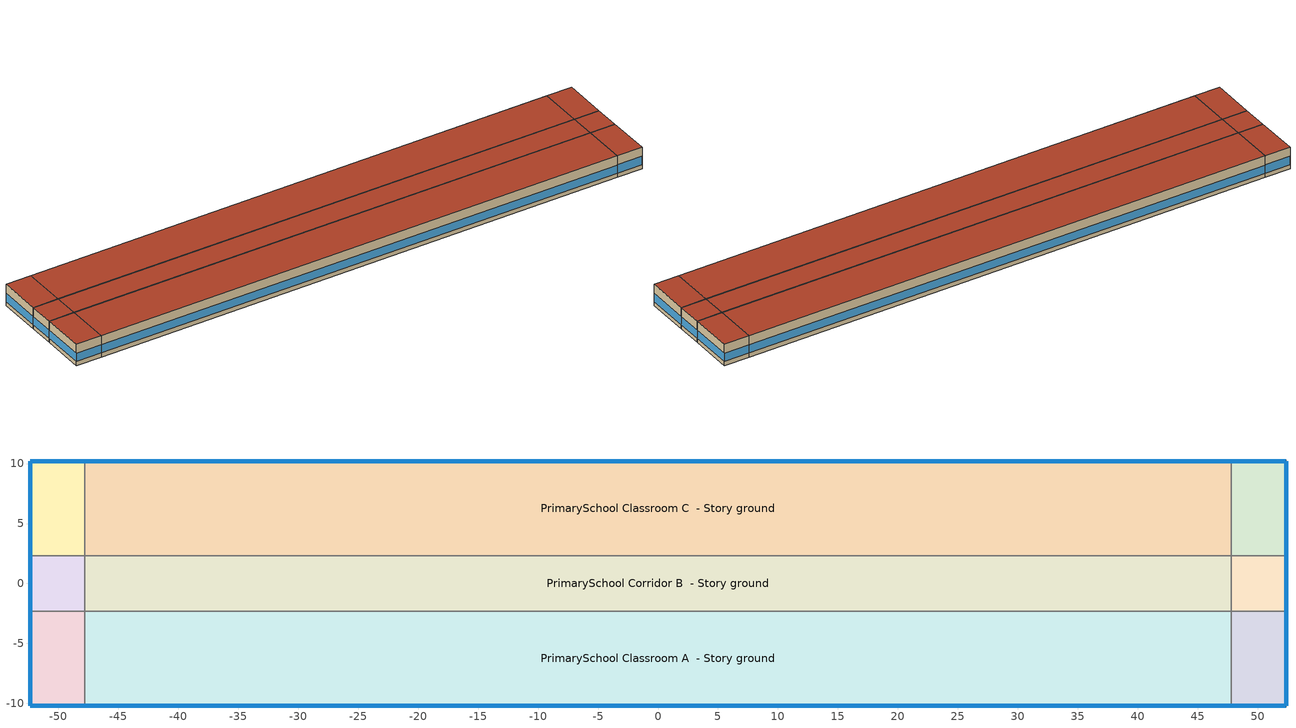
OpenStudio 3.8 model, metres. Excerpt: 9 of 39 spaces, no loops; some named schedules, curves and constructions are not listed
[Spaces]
PrimarySchool Classroom A end_a - Story ground
 floor ground (Foundation F 1.26W/m*K Perim 12.47m Area 36.13m2): -52.36,-10.2 -52.36,-2.3 -47.79,-2.3 -47.79,-10.2 z0
 wall outside: -52.36,-2.3 -52.36,-10.2 -47.79,-10.2 z0:3.96
 wall to PrimarySchool Corridor B end_a - Story ground: -47.79,-2.3 -52.36,-2.3 z0:3.96
 wall to PrimarySchool Classroom A  - Story ground: -47.79,-10.2 -47.79,-2.3 z0:3.96
 window (Window U-0.91 SHGC 0.53): -52.33,-10.2 -47.81,-10.2 / -52.36,-2.33 -52.36,-10.18 z0.76:2.28
 roof outside: -47.79,-10.2 -47.79,-2.3 -52.36,-2.3 -52.36,-10.2 z3.96
PrimarySchool Corridor B end_a - Story ground
 floor ground (Foundation F 1.26W/m*K Perim 4.6m Area 21.03m2): -52.36,-2.3 -52.36,2.3 -47.79,2.3 -47.79,-2.3 z0
 wall outside: -52.36,2.3 -52.36,-2.3 z0:3.96
 wall to PrimarySchool Classroom C end_a - Story ground: -47.79,2.3 -52.36,2.3 z0:3.96
 wall to PrimarySchool Corridor B  - Story ground: -47.79,-2.3 -47.79,2.3 z0:3.96
 window (Window U-0.91 SHGC 0.53): -52.36,2.27 -52.36,-2.27 z0.76:2.28
 roof outside: -47.79,-2.3 -47.79,2.3 -52.36,2.3 -52.36,-2.3 z3.96
PrimarySchool Classroom C end_a - Story ground
 floor ground (Foundation F 1.26W/m*K Perim 12.47m Area 36.13m2): -52.36,2.3 -52.36,10.2 -47.79,10.2 -47.79,2.3 z0
 wall outside: -47.79,10.2 -52.36,10.2 -52.36,2.3 z0:3.96
 wall to PrimarySchool Classroom C  - Story ground: -47.79,2.3 -47.79,10.2 z0:3.96
 window (Window U-0.91 SHGC 0.53): -52.36,10.18 -52.36,2.33 / -47.81,10.2 -52.33,10.2 z0.76:2.28
 roof outside: -47.79,2.3 -47.79,10.2 -52.36,10.2 -52.36,2.3 z3.96
PrimarySchool Classroom A  - Story ground
 floor ground (Foundation F 1.26W/m*K Perim 95.57m Area 755.25m2): -47.79,-10.2 -47.79,-2.3 47.79,-2.3 47.79,-10.2 z0
 wall outside: -47.79,-10.2 47.79,-10.2 z0:3.96
 wall to PrimarySchool Corridor B  - Story ground: 47.79,-2.3 -47.79,-2.3 z0:3.96
 wall to PrimarySchool Classroom A end_b - Story ground: 47.79,-10.2 47.79,-2.3 z0:3.96
 window (Window U-0.91 SHGC 0.53): -47.76,-10.2 47.76,-10.2 z0.76:2.27
 roof outside: 47.79,-10.2 47.79,-2.3 -47.79,-2.3 -47.79,-10.2 z3.96
PrimarySchool Corridor B  - Story ground
 floor ground (Foundation F 1.26W/m*K Perim 0.0m Area 439.69m2): -47.79,-2.3 -47.79,2.3 47.79,2.3 47.79,-2.3 z0
 wall to PrimarySchool Classroom C  - Story ground: 47.79,2.3 -47.79,2.3 z0:3.96
 wall to PrimarySchool Corridor B end_b - Story ground: 47.79,-2.3 47.79,2.3 z0:3.96
 roof outside: 47.79,-2.3 47.79,2.3 -47.79,2.3 -47.79,-2.3 z3.96
PrimarySchool Classroom C  - Story ground
 floor ground (Foundation F 1.26W/m*K Perim 95.57m Area 755.25m2): -47.79,2.3 -47.79,10.2 47.79,10.2 47.79,2.3 z0
 wall outside: 47.79,10.2 -47.79,10.2 z0:3.96
 wall to PrimarySchool Classroom C end_b - Story ground: 47.79,2.3 47.79,10.2 z0:3.96
 window (Window U-0.91 SHGC 0.53): 47.76,10.2 -47.76,10.2 z0.76:2.27
 roof outside: 47.79,2.3 47.79,10.2 -47.79,10.2 -47.79,2.3 z3.96
PrimarySchool Classroom A end_b - Story ground
 floor ground (Foundation F 1.26W/m*K Perim 12.47m Area 36.13m2): 47.79,-10.2 47.79,-2.3 52.36,-2.3 52.36,-10.2 z0
 wall outside: 47.79,-10.2 52.36,-10.2 52.36,-2.3 z0:3.96
 wall to PrimarySchool Corridor B end_b - Story ground: 52.36,-2.3 47.79,-2.3 z0:3.96
 window (Window U-0.91 SHGC 0.53): 47.81,-10.2 52.33,-10.2 / 52.36,-10.18 52.36,-2.33 z0.76:2.28
 roof outside: 52.36,-10.2 52.36,-2.3 47.79,-2.3 47.79,-10.2 z3.96
PrimarySchool Corridor B end_b - Story ground
 floor ground (Foundation F 1.26W/m*K Perim 4.6m Area 21.03m2): 47.79,-2.3 47.79,2.3 52.36,2.3 52.36,-2.3 z0
 wall outside: 52.36,-2.3 52.36,2.3 z0:3.96
 wall to PrimarySchool Classroom C end_b - Story ground: 52.36,2.3 47.79,2.3 z0:3.96
 window (Window U-0.91 SHGC 0.53): 52.36,-2.27 52.36,2.27 z0.76:2.28
 roof outside: 52.36,-2.3 52.36,2.3 47.79,2.3 47.79,-2.3 z3.96
PrimarySchool Classroom C end_b - Story ground
 floor ground (Foundation F 1.26W/m*K Perim 12.47m Area 36.13m2): 47.79,2.3 47.79,10.2 52.36,10.2 52.36,2.3 z0
 wall outside: 52.36,2.3 52.36,10.2 47.79,10.2 z0:3.96
 window (Window U-0.91 SHGC 0.53): 52.33,10.2 47.81,10.2 / 52.36,2.33 52.36,10.18 z0.76:2.28
 roof outside: 52.36,2.3 52.36,10.2 47.79,10.2 47.79,2.3 z3.96
[EnergyManagementSystem:ProgramCallingManager]
EvapCoolerAvailabilityProgramCallingManager: AfterPredictorAfterHVACManagers; Zone_PrimarySchool_Cafeteria_A____Story_ground_Evaporative_Cooler_Availability_Control; Zone_PrimarySchool_Cafeteria_B____Story_ground_Evaporative_Cooler_Availability_Control; Zone_PrimarySchool_Cafeteria_C____Story_ground_Evaporative_Cooler_Availability_Control; Zone_PrimarySchool_Classroom_A____Story_ground_Evaporative_Cooler_Availability_Control; Zone_PrimarySchool_Classroom_A____Story_ground_1_Evaporative_Cooler_Availability_Control; Zone_PrimarySchool_Classroom_A_end_a___Story_ground_Evaporative_Cooler_Availability_Control; Zone_PrimarySchool_Classroom_A_end_a___Story_ground_1_Evaporative_Cooler_Availability_Control; Zone_PrimarySchool_Classroom_A_end_b___Story_ground_Evaporative_Cooler_Availability_Control; Zone_PrimarySchool_Classroom_C____Story_ground_Evaporative_Cooler_Availability_Control; Zone_PrimarySchool_Classroom_C____Story_ground_1_Evaporative_Cooler_Availability_Control; Zone_PrimarySchool_Classroom_C_end_a___Story_ground_Evaporative_Cooler_Availability_Control; Zone_PrimarySchool_Classroom_C_end_a___Story_ground_1_Evaporative_Cooler_Availability_Control; Zone_PrimarySchool_Classroom_C_end_b___Story_ground_Evaporative_Cooler_Availability_Control; Zone_PrimarySchool_Corridor_B____Story_ground_Evaporative_Cooler_Availability_Control; Zone_PrimarySchool_Corridor_B____Story_ground_1_Evaporative_Cooler_Availability_Control; Zone_PrimarySchool_Corridor_B_end_a___Story_ground_Evaporative_Cooler_Availability_Control; Zone_PrimarySchool_Corridor_B_end_a___Story_ground_1_Evaporative_Cooler_Availability_Control; Zone_PrimarySchool_Corridor_B_end_b___Story_ground_Evaporative_Cooler_Availability_Control; Zone_PrimarySchool_Gym_A____Story_ground_Evaporative_Cooler_Availability_Control; Zone_PrimarySchool_Gym_B____Story_ground_Evaporative_Cooler_Availability_Control; Zone_PrimarySchool_Gym_C____Story_ground_Evaporative_Cooler_Availability_Control; Zone_PrimarySchool_Kitchen_A____Story_ground_Evaporative_Cooler_Availability_Control; Zone_PrimarySchool_Kitchen_B____Story_ground_Evaporative_Cooler_Availability_Control; Zone_PrimarySchool_Kitchen_C____Story_ground_Evaporative_Cooler_Availability_Control; Zone_PrimarySchool_Lobby_A____Story_ground_Evaporative_Cooler_Availability_Control; Zone_PrimarySchool_Lobby_B____Story_ground_Evaporative_Cooler_Availability_Control; Zone_PrimarySchool_Lobby_C____Story_ground_Evaporative_Cooler_Availability_Control; Zone_PrimarySchool_Mechanical_A____Story_ground_Evaporative_Cooler_Availability_Control; Zone_PrimarySchool_Mechanical_B____Story_ground_Evaporative_Cooler_Availability_Control; Zone_PrimarySchool_Mechanical_C____Story_ground_Evaporative_Cooler_Availability_Control; Zone_PrimarySchool_Office_A____Story_ground_Evaporative_Cooler_Availability_Control; Zone_PrimarySchool_Office_A_end_b___Story_ground_Evaporative_Cooler_Availability_Control; Zone_PrimarySchool_Office_B____Story_ground_Evaporative_Cooler_Availability_Control; Zone_PrimarySchool_Office_B_end_b___Story_ground_Evaporative_Cooler_Availability_Control; Zone_PrimarySchool_Office_C____Story_ground_Evaporative_Cooler_Availability_Control; Zone_PrimarySchool_Office_C_end_b___Story_ground_Evaporative_Cooler_Availability_Control; Zone_PrimarySchool_Restroom_A____Story_ground_Evaporative_Cooler_Availability_Control; Zone_PrimarySchool_Restroom_B____Story_ground_Evaporative_Cooler_Availability_Control; Zone_PrimarySchool_Restroom_C____Story_ground_Evaporative_Cooler_Availability_Control
DamperStuckOverrideCallMngr: AfterPredictorBeforeHVACManagers; DamperStuckOverride
DamperStuckOverrideCallMngr 1: AfterPredictorBeforeHVACManagers; DamperStuckOverride_1
DamperStuckOverrideCallMngr 2: AfterPredictorBeforeHVACManagers; DamperStuckOverride_2
DamperStuckOverrideCallMngr 3: AfterPredictorBeforeHVACManagers; DamperStuckOverride_3
DamperStuckOverrideCallMngr 4: AfterPredictorBeforeHVACManagers; DamperStuckOverride_4
[Refrigeration:System] Minimum Condensing Temperature {C}=21; Refrigeration System Working Fluid Type=R404a; Suction Temperature Control Type=ConstantSuctionTemperature
Name | Refrigeration Condenser
Medium Temperature | Refrigeration Condenser Air Cooled 1
Low Temperature | Refrigeration Condenser Air Cooled 2
[Refrigeration:Compressor] Rated Return Gas Temperature {C}=18.3; Rated Subcooling {deltaC}=0
Name | Refrigeration Compressor Power Curve | Refrigeration Compressor Capacity Curve
Refrigeration Compressor 1 | MT_compressor_power_smallandold | MT_compressor_capacity_smallandold
Refrigeration Compressor 2 | LT_compressor_power_smallandold | LT_compressor_capacity_smallandold
[Refrigeration:Condenser:AirCooled] Rated Subcooling Temperature Difference {deltaC}=0; Condenser Fan Speed Control Type=VariableSpeed; Rated Fan Power {W}=102.575; Minimum Fan Air Flow Ratio=0
Name | Rated Effective Total Heat Rejection Rate Curve
Refrigeration Condenser Air Cooled 1 | Condenser Heat Rejection Function of Temperature
Refrigeration Condenser Air Cooled 2 | Condenser Heat Rejection Function of Temperature 1
[AvailabilityManager:NightCycle] Applicability Schedule=FRAC_OA_MIN_ems_Zone_PrimarySchool_Classroom_C____Story_ground_Evaporative_Cooler_OA_Controller; Control Type=CycleOnAny; Thermostat Tolerance {deltaC}=1.9999; Cycling Run Time Control Type=Thermostat; Cycling Run Time {s}=3600
Availability Manager Night Cycle 1; Availability Manager Night Cycle 2; Availability Manager Night Cycle 3; Availability Manager Night Cycle 4; Availability Manager Night Cycle 5; Availability Manager Night Cycle 6; Availability Manager Night Cycle 7; Availability Manager Night Cycle 8; Availability Manager Night Cycle 9; Availability Manager Night Cycle 10; Availability Manager Night Cycle 11; Availability Manager Night Cycle 12; Availability Manager Night Cycle 13; Availability Manager Night Cycle 14; Availability Manager Night Cycle 15; Availability Manager Night Cycle 16; Availability Manager Night Cycle 17; Availability Manager Night Cycle 18; Availability Manager Night Cycle 19; Availability Manager Night Cycle 20; Availability Manager Night Cycle 21; Availability Manager Night Cycle 22; Availability Manager Night Cycle 23; Availability Manager Night Cycle 24; Availability Manager Night Cycle 25; Availability Manager Night Cycle 26; Availability Manager Night Cycle 27; Availability Manager Night Cycle 28; Availability Manager Night Cycle 29; Availability Manager Night Cycle 30; Availability Manager Night Cycle 31; Availability Manager Night Cycle 32; Availability Manager Night Cycle 33; Availability Manager Night Cycle 34; Availability Manager Night Cycle 35; Availability Manager Night Cycle 36; Availability Manager Night Cycle 37; Availability Manager Night Cycle 38; Availability Manager Night Cycle 39
[Schedule:Day]
Clothing Schedule Default Winter Clothes: 24, 0, 1
Clothing Schedule Summer Clothes: 24, 0, 0.5
Air Velocity Schedule Default: 24, 0, 0.2
Work Efficiency Schedule Default: 24, 0, 0
PrimarySchool Cafeteria Occ Default; PrimarySchool Cafeteria Occ Wkdy Day 1: No, 6, 45, 0, 7, 0, 0.01875, 7, 15, 0.0375, 7, 30, 0.05625, 7, 45, 0.075, 8, 0, 0.09375, 8, 15, 0.1125, 8, 30, 0.13125, 8, 45, 0.15, 9, 0, 0.1375, 9, 15, 0.125, 9, 30, 0.1125, 9, 45, 0.1, 10, 0, 0.0875, 10, 15, 0.075, 10, 30, 0.0625, 10, 45, 0.05, 11, 0, 0.1625, 11, 15, 0.275, 11, 30, 0.3875, 11, 45, 0.5, 12, 0, 0.6125, 12, 15, 0.725, 12, 30, 0.8375, 12, 45, 0.95, 13, 0, 0.85, 13, 15, 0.75, 13, 30, 0.65, 13, 45, 0.55, 14, 0, 0.45, 14, 15, 0.35, 14, 30, 0.25, 14, 45, 0.15, 15, 0, 0.13125, 15, 15, 0.1125, 15, 30, 0.09375, 15, 45, 0.075, 16, 0, 0.05625, 16, 15, 0.0375, 16, 30, 0.01875, 16, 45, 0, 24, 0, 0
PrimarySchool Cafeteria Occ Summer Design Day: No, 7, 0, 0, 9, 0, 0.15, 11, 0, 0.05, 13, 0, 0.95, 15, 0, 0.15, 24, 0, 0
PrimarySchool Cafeteria Occ Wkdy Day: No, 9, 45, 0, 13, 15, 0.25, 24, 0, 0
PrimarySchool Cafeteria Occ Winter Design Day; Education_School BLDG_EQUIP_EndUseData Winter Design Day; PrimarySchool Gym Occ Winter Design Day; Education_School BLDG_LIGHT_EndUseData Winter Design Day 1; Education_School BLDG_EQUIP_EndUseData Winter Design Day 1: No, 24, 0, 0
Education_School BLDG_LIGHT_EndUseData Sat Day; Education_School BLDG_LIGHT_EndUseData Sat Day 2: No, 0, 15, 0.284535, 0, 30, 0.283933, 0, 45, 0.283331, 1, 0, 0.28273, 1, 15, 0.282743, 1, 30, 0.282756, 1, 45, 0.28277, 2, 0, 0.282783, 2, 15, 0.282823, 2, 30, 0.282862, 2, 45, 0.282902, 3, 0, 0.282942, 3, 15, 0.282908, 3, 30, 0.282875, 3, 45, 0.282842, 4, 0, 0.282808, 4, 15, 0.28279, 4, 30, 0.282773, 4, 45, 0.282755, 5, 0, 0.282737, 5, 15, 0.28242, 5, 30, 0.282102, 5, 45, 0.281785, 6, 0, 0.281468, 6, 15, 0.281412, 6, 30, 0.281357, 6, 45, 0.281302, 7, 0, 0.281247, 7, 15, 0.281273, 7, 30, 0.281299, 7, 45, 0.281325, 8, 0, 0.281351, 8, 15, 0.281302, 8, 30, 0.281253, 8, 45, 0.281203, 9, 0, 0.281154, 9, 15, 0.281224, 9, 30, 0.281294, 9, 45, 0.281364, 10, 0, 0.281434, 10, 15, 0.282994, 10, 30, 0.283, 10, 45, 0.283007, 11, 0, 0.283013, 11, 15, 0.28302, 11, 30, 0.283026, 11, 45, 0.283033, 12, 0, 0.283039, 12, 15, 0.283045, 12, 30, 0.283052, 12, 45, 0.283058, 13, 0, 0.283065, 13, 15, 0.283071, 13, 30, 0.283078, 13, 45, 0.283084, 14, 0, 0.283091, 14, 15, 0.283097, 14, 30, 0.283103, 14, 45, 0.28311, 15, 0, 0.283116, 15, 15, 0.283123, 15, 30, 0.283129, 15, 45, 0.283136, 16, 0, 0.283142, 16, 15, 0.28417, 16, 30, 0.285198, 16, 45, 0.286226, 17, 0, 0.287253, 17, 15, 0.289428, 17, 30, 0.291602, 17, 45, 0.293777, 18, 0, 0.295951, 18, 15, 0.295783, 18, 30, 0.295615, 18, 45, 0.295446, 19, 0, 0.295278, 19, 15, 0.294504, 19, 30, 0.29373, 19, 45, 0.292957, 20, 0, 0.292183, 20, 15, 0.291819, 20, 30, 0.291455, 20, 45, 0.291091, 21, 0, 0.290727, 21, 15, 0.290008, 21, 30, 0.289289, 21, 45, 0.28857, 22, 0, 0.28785, 22, 15, 0.287487, 22, 30, 0.287124, 22, 45, 0.286761, 23, 0, 0.286398, 23, 15, 0.286083, 23, 30, 0.285767, 23, 45, 0.285452, 24, 0, 0.285136
Education_School BLDG_LIGHT_EndUseData Sat Day 1: No, 0, 15, 0.238809, 0, 30, 0.238185, 0, 45, 0.237561, 1, 0, 0.236937, 1, 15, 0.237487, 1, 30, 0.238037, 1, 45, 0.238587, 2, 0, 0.239137, 2, 15, 0.239504, 2, 30, 0.239871, 2, 45, 0.240239, 3, 0, 0.240606, 3, 15, 0.240282, 3, 30, 0.239957, 3, 45, 0.239632, 4, 0, 0.239308, 4, 15, 0.238947, 4, 30, 0.238586, 4, 45, 0.238225, 5, 0, 0.237864, 5, 15, 0.236906, 5, 30, 0.235947, 5, 45, 0.234988, 6, 0, 0.23403, 6, 15, 0.23367, 6, 30, 0.233309, 6, 45, 0.232949, 7, 0, 0.232589, 7, 15, 0.232395, 7, 30, 0.232202, 7, 45, 0.232008, 8, 0, 0.231815, 8, 15, 0.231821, 8, 30, 0.231827, 8, 45, 0.231833, 9, 0, 0.231839, 9, 15, 0.23184, 9, 30, 0.23184, 9, 45, 0.231841, 10, 0, 0.231841, 10, 15, 0.23464, 10, 30, 0.234633, 10, 45, 0.234626, 11, 0, 0.234619, 11, 15, 0.234611, 11, 30, 0.234604, 11, 45, 0.234597, 12, 0, 0.23459, 12, 15, 0.234583, 12, 30, 0.234576, 12, 45, 0.234568, 13, 0, 0.234561, 13, 15, 0.234554, 13, 30, 0.234547, 13, 45, 0.23454, 14, 0, 0.234532, 14, 15, 0.234525, 14, 30, 0.234518, 14, 45, 0.234511, 15, 0, 0.234504, 15, 15, 0.234496, 15, 30, 0.234489, 15, 45, 0.234482, 16, 0, 0.234475, 16, 15, 0.235475, 16, 30, 0.236476, 16, 45, 0.237477, 17, 0, 0.238478, 17, 15, 0.239412, 17, 30, 0.240346, 17, 45, 0.24128, 18, 0, 0.242214, 18, 15, 0.242648, 18, 30, 0.243082, 18, 45, 0.243516, 19, 0, 0.24395, 19, 15, 0.243967, 19, 30, 0.243983, 19, 45, 0.243999, 20, 0, 0.244015, 20, 15, 0.243411, 20, 30, 0.242806, 20, 45, 0.242202, 21, 0, 0.241597, 21, 15, 0.241659, 21, 30, 0.24172, 21, 45, 0.241782, 22, 0, 0.241844, 22, 15, 0.242085, 22, 30, 0.242327, 22, 45, 0.242568, 23, 0, 0.24281, 23, 15, 0.241965, 23, 30, 0.241121, 23, 45, 0.240277, 24, 0, 0.239432
Education_School BLDG_LIGHT_EndUseData Sun Day; Education_School BLDG_LIGHT_EndUseData Sun Day 2: No, 0, 15, 0.158593, 0, 30, 0.158711, 0, 45, 0.15883, 1, 0, 0.158948, 1, 15, 0.159368, 1, 30, 0.159788, 1, 45, 0.160208, 2, 0, 0.160628, 2, 15, 0.161124, 2, 30, 0.161619, 2, 45, 0.162114, 3, 0, 0.162609, 3, 15, 0.161951, 3, 30, 0.161294, 3, 45, 0.160636, 4, 0, 0.159979, 4, 15, 0.159595, 4, 30, 0.159211, 4, 45, 0.158828, 5, 0, 0.158444, 5, 15, 0.15756, 5, 30, 0.156677, 5, 45, 0.155793, 6, 0, 0.154909, 6, 15, 0.154809, 6, 30, 0.154708, 6, 45, 0.154608, 7, 0, 0.154508, 7, 15, 0.154704, 7, 30, 0.154901, 7, 45, 0.155098, 8, 0, 0.155294, 8, 15, 0.15509, 8, 30, 0.154886, 8, 45, 0.154682, 9, 0, 0.154479, 9, 15, 0.154485, 9, 30, 0.154491, 9, 45, 0.154498, 10, 0, 0.154504, 10, 15, 0.157033, 10, 30, 0.157023, 10, 45, 0.157013, 11, 0, 0.157003, 11, 15, 0.156992, 11, 30, 0.156982, 11, 45, 0.156972, 12, 0, 0.156962, 12, 15, 0.156951, 12, 30, 0.156941, 12, 45, 0.156931, 13, 0, 0.156921, 13, 15, 0.15691, 13, 30, 0.1569, 13, 45, 0.15689, 14, 0, 0.15688, 14, 15, 0.156869, 14, 30, 0.156859, 14, 45, 0.156849, 15, 0, 0.156839, 15, 15, 0.156828, 15, 30, 0.156818, 15, 45, 0.156808, 16, 0, 0.156798, 16, 15, 0.156787, 16, 30, 0.156776, 16, 45, 0.156765, 17, 0, 0.156754, 17, 15, 0.157069, 17, 30, 0.157383, 17, 45, 0.157697, 18, 0, 0.158012, 18, 15, 0.158108, 18, 30, 0.158205, 18, 45, 0.158301, 19, 0, 0.158398, 19, 15, 0.158393, 19, 30, 0.158389, 19, 45, 0.158385, 20, 0, 0.15838, 20, 15, 0.158322, 20, 30, 0.158264, 20, 45, 0.158205, 21, 0, 0.158147, 21, 15, 0.157918, 21, 30, 0.157688, 21, 45, 0.157459, 22, 0, 0.15723, 22, 15, 0.157404, 22, 30, 0.157578, 22, 45, 0.157753, 23, 0, 0.157927, 23, 15, 0.158064, 23, 30, 0.158201, 23, 45, 0.158338, 24, 0, 0.158475
Education_School BLDG_LIGHT_EndUseData Sun Day 1: No, 0, 15, 0.20916, 0, 30, 0.209553, 0, 45, 0.209947, 1, 0, 0.210341, 1, 15, 0.210756, 1, 30, 0.211171, 1, 45, 0.211586, 2, 0, 0.212001, 2, 15, 0.212299, 2, 30, 0.212596, 2, 45, 0.212894, 3, 0, 0.213192, 3, 15, 0.212951, 3, 30, 0.212711, 3, 45, 0.212471, 4, 0, 0.21223, 4, 15, 0.211908, 4, 30, 0.211586, 4, 45, 0.211263, 5, 0, 0.210941, 5, 15, 0.209655, 5, 30, 0.20837, 5, 45, 0.207084, 6, 0, 0.205798, 6, 15, 0.20593, 6, 30, 0.206061, 6, 45, 0.206193, 7, 0, 0.206324, 7, 15, 0.205481, 7, 30, 0.204637, 7, 45, 0.203794, 8, 0, 0.20295, 8, 15, 0.202878, 8, 30, 0.202805, 8, 45, 0.202733, 9, 0, 0.20266, 9, 15, 0.202652, 9, 30, 0.202643, 9, 45, 0.202634, 10, 0, 0.202626, 10, 15, 0.202635, 10, 30, 0.202635, 10, 45, 0.202635, 11, 0, 0.202635, 11, 15, 0.202635, 11, 30, 0.202635, 11, 45, 0.202635, 12, 0, 0.202635, 12, 15, 0.202636, 12, 30, 0.202636, 12, 45, 0.202636, 13, 0, 0.202636, 13, 15, 0.202636, 13, 30, 0.202636, 13, 45, 0.202636, 14, 0, 0.202636, 14, 15, 0.202637, 14, 30, 0.202637, 14, 45, 0.202637, 15, 0, 0.202637, 15, 15, 0.202637, 15, 30, 0.202637, 15, 45, 0.202637, 16, 0, 0.202637, 16, 15, 0.202611, 16, 30, 0.202585, 16, 45, 0.202558, 17, 0, 0.202532, 17, 15, 0.202606, 17, 30, 0.20268, 17, 45, 0.202753, 18, 0, 0.202827, 18, 15, 0.203218, 18, 30, 0.203609, 18, 45, 0.204, 19, 0, 0.204391, 19, 15, 0.204637, 19, 30, 0.204883, 19, 45, 0.205129, 20, 0, 0.205375, 20, 15, 0.205494, 20, 30, 0.205613, 20, 45, 0.205732, 21, 0, 0.205851, 21, 15, 0.20613, 21, 30, 0.206409, 21, 45, 0.206688, 22, 0, 0.206967, 22, 15, 0.207533, 22, 30, 0.208098, 22, 45, 0.208664, 23, 0, 0.20923, 23, 15, 0.209114, 23, 30, 0.208998, 23, 45, 0.208882, 24, 0, 0.208766
Education_School BLDG_EQUIP_EndUseData Default: No, 0, 15, 0.29545, 0, 30, 0.286262, 0, 45, 0.277075, 1, 0, 0.267888, 1, 15, 0.2587, 1, 30, 0.272775, 1, 45, 0.28685, 2, 0, 0.300925, 2, 15, 0.315, 2, 30, 0.311225, 2, 45, 0.30745, 3, 0, 0.303675, 3, 15, 0.2999, 3, 30, 0.290225, 3, 45, 0.28055, 4, 0, 0.270875, 4, 15, 0.2612, 4, 30, 0.25845, 4, 45, 0.2557, 5, 0, 0.25295, 5, 15, 0.2502, 5, 30, 0.258075, 5, 45, 0.26595, 6, 0, 0.273825, 6, 15, 0.2817, 6, 30, 0.302125, 6, 45, 0.32255, 7, 0, 0.342975, 7, 15, 0.3634, 7, 30, 0.4, 7, 45, 0.4366, 8, 0, 0.4732, 8, 15, 0.5098, 8, 30, 0.550475, 8, 45, 0.59115, 9, 0, 0.631825, 9, 15, 0.6725, 9, 30, 0.709, 9, 45, 0.7455, 10, 0, 0.782, 10, 15, 0.8185, 10, 30, 0.8325, 10, 45, 0.8465, 11, 0, 0.8605, 11, 15, 0.8745, 11, 30, 0.885575, 11, 45, 0.89665, 12, 0, 0.907725, 12, 15, 0.9188, 12, 30, 0.921375, 12, 45, 0.92395, 13, 0, 0.926525, 13, 15, 0.9291, 13, 30, 0.9331, 13, 45, 0.9371, 14, 0, 0.9411, 14, 15, 0.9451, 14, 30, 0.9482, 14, 45, 0.9513, 15, 0, 0.9544, 15, 15, 0.9575, 15, 30, 0.951175, 15, 45, 0.94485, 16, 0, 0.938525, 16, 15, 0.9322, 16, 30, 0.9106, 16, 45, 0.889, 17, 0, 0.8674, 17, 15, 0.8458, 17, 30, 0.808675, 17, 45, 0.77155, 18, 0, 0.734425, 18, 15, 0.6973, 18, 30, 0.66005, 18, 45, 0.6228, 19, 0, 0.58555, 19, 15, 0.5483, 19, 30, 0.518725, 19, 45, 0.48915, 20, 0, 0.459575, 20, 15, 0.43, 20, 30, 0.41015, 20, 45, 0.3903, 21, 0, 0.37045, 21, 15, 0.3506, 21, 30, 0.340475, 21, 45, 0.33035, 22, 0, 0.320225, 22, 15, 0.3101, 22, 30, 0.30635, 22, 45, 0.3026, 23, 0, 0.29885, 23, 15, 0.2951, 23, 30, 0.295187, 23, 45, 0.295275, 24, 0, 0.295362
Education_School BLDG_EQUIP_EndUseData Summer Design Day; Education_School BLDG_LIGHT_EndUseData Summer Design Day 1; Education_School BLDG_EQUIP_EndUseData Summer Design Day 1: No, 24, 0, 1
PrimarySchool Infil Default; PrimarySchool Infil Winter Design Day; PrimarySchool Infil Summer Design Day: No, 7, 0, 1, 21, 0, 0.5, 24, 0, 1
PrimarySchool Bldg Occ Wkdy Day: No, 8, 45, 0, 16, 45, 0.15, 24, 0, 0
PrimarySchool Bldg Occ Wkdy Day 1: No, 6, 45, 0, 7, 0, 0.046875, 7, 15, 0.09375, 7, 30, 0.140625, 7, 45, 0.1875, 8, 0, 0.234375, 8, 15, 0.28125, 8, 30, 0.328125, 8, 45, 0.375, 9, 0, 0.421875, 9, 15, 0.46875, 9, 30, 0.515625, 9, 45, 0.5625, 10, 0, 0.609375, 10, 15, 0.65625, 10, 30, 0.703125, 10, 45, 0.75, 14, 45, 0.75, 15, 0, 0.7125, 15, 15, 0.675, 15, 30, 0.6375, 15, 45, 0.6, 16, 0, 0.5625, 16, 15, 0.525, 16, 30, 0.4875, 16, 45, 0.45, 17, 0, 0.4125, 17, 15, 0.375, 17, 30, 0.3375, 17, 45, 0.3, 18, 0, 0.2625, 18, 15, 0.225, 18, 30, 0.1875, 18, 45, 0.15, 20, 15, 0.15, 20, 30, 0.1375, 20, 45, 0.125, 21, 0, 0.1125, 21, 15, 0.1, 21, 30, 0.0875, 21, 45, 0.075, 22, 0, 0.0625, 22, 15, 0.05, 22, 30, 0.0375, 22, 45, 0.025, 23, 0, 0.0125, 23, 15, 0, 24, 0, 0
PrimarySchool Gym Occ Default; PrimarySchool Gym Occ Wkdy Day 1: No, 6, 45, 0, 7, 0, 0.021875, 7, 15, 0.04375, 7, 30, 0.065625, 7, 45, 0.0875, 8, 0, 0.109375, 8, 15, 0.13125, 8, 30, 0.153125, 8, 45, 0.175, 9, 0, 0.196875, 9, 15, 0.21875, 9, 30, 0.240625, 9, 45, 0.2625, 10, 0, 0.284375, 10, 15, 0.30625, 10, 30, 0.328125, 10, 45, 0.35, 14, 45, 0.35, 15, 0, 0.3875, 15, 15, 0.425, 15, 30, 0.4625, 15, 45, 0.5, 16, 0, 0.5375, 16, 15, 0.575, 16, 30, 0.6125, 16, 45, 0.65, 17, 0, 0.6875, 17, 15, 0.725, 17, 30, 0.7625, 17, 45, 0.8, 18, 0, 0.8375, 18, 15, 0.875, 18, 30, 0.9125, 18, 45, 0.95, 20, 15, 0.95, 20, 30, 0.870833, 20, 45, 0.791667, 21, 0, 0.7125, 21, 15, 0.633333, 21, 30, 0.554167, 21, 45, 0.475, 22, 0, 0.395833, 22, 15, 0.316667, 22, 30, 0.2375, 22, 45, 0.158333, 23, 0, 0.0791667, 23, 15, 0, 24, 0, 0
PrimarySchool Gym Occ Summer Design Day: No, 8, 0, 0, 16, 0, 0.35, 21, 0, 0.95, 24, 0, 0
PrimarySchool Gym Occ Wkdy Day: No, 8, 45, 0, 16, 45, 0.35, 24, 0, 0
PrimarySchool Kitchen Gas Default; PrimarySchool Kitchen Gas Wkdy Day 1: No, 7, 45, 0.02, 8, 0, 0.03625, 8, 15, 0.0525, 8, 30, 0.06875, 8, 45, 0.085, 9, 0, 0.10125, 9, 15, 0.1175, 9, 30, 0.13375, 9, 45, 0.15, 10, 0, 0.15625, 10, 15, 0.1625, 10, 30, 0.16875, 10, 45, 0.175, 11, 0, 0.18125, 11, 15, 0.1875, 11, 30, 0.19375, 11, 45, 0.2, 12, 45, 0.2, 13, 0, 0.1875, 13, 15, 0.175, 13, 30, 0.1625, 13, 45, 0.15, 14, 0, 0.1375, 14, 15, 0.125, 14, 30, 0.1125, 14, 45, 0.1, 15, 0, 0.09, 15, 15, 0.08, 15, 30, 0.07, 15, 45, 0.06, 16, 0, 0.05, 16, 15, 0.04, 16, 30, 0.03, 16, 45, 0.02, 24, 0, 0.02
PrimarySchool Kitchen Gas Summer Design Day: No, 8, 0, 0.02, 10, 0, 0.15, 13, 0, 0.2, 15, 0, 0.1, 24, 0, 0.02
PrimarySchool Kitchen Gas Wkdy Day: No, 7, 45, 0.02, 8, 0, 0.03, 8, 15, 0.04, 8, 30, 0.05, 8, 45, 0.06, 9, 0, 0.07, 9, 15, 0.08, 9, 30, 0.09, 9, 45, 0.1, 10, 0, 0.107143, 10, 15, 0.114286, 10, 30, 0.121429, 10, 45, 0.128571, 11, 0, 0.135714, 11, 15, 0.142857, 11, 30, 0.15, 11, 45, 0.133333, 12, 0, 0.116667, 12, 15, 0.1, 12, 30, 0.09, 12, 45, 0.08, 13, 0, 0.07, 13, 15, 0.06, 13, 30, 0.05, 13, 45, 0.04, 14, 0, 0.03, 14, 15, 0.02, 24, 0, 0.02
PrimarySchool Kitchen Gas Winter Design Day: No, 24, 0, 0.02
Schedule Day 31: 8, 45, 0, 16, 45, 1, 24, 0, 0
Schedule Day 32; Schedule Day 33: 7, 30, 0, 22, 0, 1, 24, 0, 0
Education_School BLDG_LIGHT_EndUseData Wkdy Day 2: No, 0, 15, 0.591088, 0, 30, 0.591086, 0, 45, 0.591084, 1, 0, 0.591083, 1, 15, 0.591081, 1, 30, 0.591079, 1, 45, 0.591077, 2, 0, 0.591075, 2, 15, 0.591073, 2, 30, 0.591072, 2, 45, 0.59107, 3, 0, 0.591068, 3, 15, 0.591066, 3, 30, 0.591084, 3, 45, 0.591103, 4, 0, 0.591121, 4, 15, 0.591139, 4, 30, 0.591146, 4, 45, 0.591153, 5, 0, 0.59116, 5, 15, 0.591167, 5, 30, 0.591701, 5, 45, 0.592235, 6, 0, 0.592768, 6, 15, 0.593302, 6, 30, 0.596053, 6, 45, 0.598804, 7, 0, 0.601555, 7, 15, 0.604307, 7, 30, 0.610619, 7, 45, 0.616932, 8, 0, 0.623245, 8, 15, 0.629558, 8, 30, 0.634491, 8, 45, 0.639425, 9, 0, 0.644359, 9, 15, 0.649293, 9, 30, 0.649705, 9, 45, 0.650118, 10, 0, 0.65053, 10, 15, 0.650942, 10, 30, 0.652875, 10, 45, 0.654807, 11, 0, 0.65674, 11, 15, 0.654716, 11, 30, 0.654537, 11, 45, 0.654358, 12, 0, 0.653311, 12, 15, 0.652265, 12, 30, 0.651218, 12, 45, 0.650171, 13, 0, 0.648376, 13, 15, 0.646582, 13, 30, 0.644787, 13, 45, 0.642992, 14, 0, 0.640146, 14, 15, 0.6373, 14, 30, 0.634454, 14, 45, 0.631608, 15, 0, 0.629798, 15, 15, 0.627987, 15, 30, 0.626177, 15, 45, 0.609551, 16, 0, 0.607832, 16, 15, 0.606113, 16, 30, 0.604326, 16, 45, 0.602539, 17, 0, 0.600753, 17, 15, 0.598966, 17, 30, 0.597053, 17, 45, 0.595141, 18, 0, 0.593228, 18, 15, 0.591316, 18, 30, 0.591281, 18, 45, 0.591247, 19, 0, 0.591213, 19, 15, 0.591179, 19, 30, 0.591174, 19, 45, 0.59117, 20, 0, 0.591165, 20, 15, 0.59116, 20, 30, 0.591148, 20, 45, 0.591135, 21, 0, 0.591123, 21, 15, 0.59111, 21, 30, 0.591108, 21, 45, 0.591106, 22, 0, 0.591105, 22, 15, 0.591103, 22, 30, 0.591101, 22, 45, 0.591099, 23, 0, 0.591097, 23, 15, 0.591095, 23, 30, 0.591094, 23, 45, 0.591092, 24, 0, 0.59109
Education_School BLDG_LIGHT_EndUseData Wkdy Day 3; Education_School BLDG_LIGHT_EndUseData Default 1: No, 0, 15, 0.591179, 0, 30, 0.591174, 0, 45, 0.59117, 1, 0, 0.591165, 1, 15, 0.59116, 1, 30, 0.591148, 1, 45, 0.591135, 2, 0, 0.591123, 2, 15, 0.59111, 2, 30, 0.591099, 2, 45, 0.591088, 3, 0, 0.591077, 3, 15, 0.591066, 3, 30, 0.591084, 3, 45, 0.591103, 4, 0, 0.591121, 4, 15, 0.591139, 4, 30, 0.591146, 4, 45, 0.591153, 5, 0, 0.59116, 5, 15, 0.591167, 5, 30, 0.591701, 5, 45, 0.592235, 6, 0, 0.592768, 6, 15, 0.593302, 6, 30, 0.596053, 6, 45, 0.598804, 7, 0, 0.601555, 7, 15, 0.604307, 7, 30, 0.610619, 7, 45, 0.616932, 8, 0, 0.623245, 8, 15, 0.629558, 8, 30, 0.634491, 8, 45, 0.639425, 9, 0, 0.644359, 9, 15, 0.649293, 9, 30, 0.649705, 9, 45, 0.650118, 10, 0, 0.65053, 10, 15, 0.650942, 10, 30, 0.652392, 10, 45, 0.653841, 11, 0, 0.655291, 11, 15, 0.65674, 11, 30, 0.656212, 11, 45, 0.655685, 12, 0, 0.655157, 12, 15, 0.65463, 12, 30, 0.654696, 12, 45, 0.654762, 13, 0, 0.654828, 13, 15, 0.654894, 13, 30, 0.65476, 13, 45, 0.654626, 14, 0, 0.654492, 14, 15, 0.654358, 14, 30, 0.653311, 14, 45, 0.652265, 15, 0, 0.651218, 15, 15, 0.650171, 15, 30, 0.648376, 15, 45, 0.646582, 16, 0, 0.644787, 16, 15, 0.642992, 16, 30, 0.640146, 16, 45, 0.6373, 17, 0, 0.634454, 17, 15, 0.631608, 17, 30, 0.630251, 17, 45, 0.628893, 18, 0, 0.627535, 18, 15, 0.626177, 18, 30, 0.625312, 18, 45, 0.624447, 19, 0, 0.623582, 19, 15, 0.622717, 19, 30, 0.619855, 19, 45, 0.616994, 20, 0, 0.614132, 20, 15, 0.61127, 20, 30, 0.609981, 20, 45, 0.608691, 21, 0, 0.607402, 21, 15, 0.606113, 21, 30, 0.604326, 21, 45, 0.602539, 22, 0, 0.600753, 22, 15, 0.598966, 22, 30, 0.597053, 22, 45, 0.595141, 23, 0, 0.593228, 23, 15, 0.591316, 23, 30, 0.591281, 23, 45, 0.591247, 24, 0, 0.591213
Education_School BLDG_LIGHT_EndUseData Wkdy Day 4: No, 0, 15, 0.360462, 0, 30, 0.360465, 0, 45, 0.360469, 1, 0, 0.360473, 1, 15, 0.360476, 1, 30, 0.360499, 1, 45, 0.360522, 2, 0, 0.360545, 2, 15, 0.360567, 2, 30, 0.360432, 2, 45, 0.360296, 3, 0, 0.36016, 3, 15, 0.360024, 3, 30, 0.359994, 3, 45, 0.359965, 4, 0, 0.359935, 4, 15, 0.359906, 4, 30, 0.359748, 4, 45, 0.35959, 5, 0, 0.359432, 5, 15, 0.359274, 5, 30, 0.359848, 5, 45, 0.360422, 6, 0, 0.360997, 6, 15, 0.361571, 6, 30, 0.363051, 6, 45, 0.364531, 7, 0, 0.366011, 7, 15, 0.36749, 7, 30, 0.368744, 7, 45, 0.369999, 8, 0, 0.371253, 8, 15, 0.372507, 8, 30, 0.374497, 8, 45, 0.376488, 9, 0, 0.378479, 9, 15, 0.380469, 9, 30, 0.38237, 9, 45, 0.38427, 10, 0, 0.386171, 10, 15, 0.388072, 10, 30, 0.389185, 10, 45, 0.390298, 11, 0, 0.391411, 11, 15, 0.392525, 11, 30, 0.393091, 11, 45, 0.393656, 12, 0, 0.394222, 12, 15, 0.394788, 12, 30, 0.395066, 12, 45, 0.395344, 13, 0, 0.395623, 13, 15, 0.395901, 13, 30, 0.396517, 13, 45, 0.397134, 14, 0, 0.39775, 14, 15, 0.398366, 14, 30, 0.398573, 14, 45, 0.39878, 15, 0, 0.398987, 15, 15, 0.399193, 15, 30, 0.398307, 15, 45, 0.397421, 16, 0, 0.396534, 16, 15, 0.395648, 16, 30, 0.393719, 16, 45, 0.39179, 17, 0, 0.389861, 17, 15, 0.387932, 17, 30, 0.386927, 17, 45, 0.385922, 18, 0, 0.384917, 18, 15, 0.383912, 18, 30, 0.383959, 18, 45, 0.384006, 19, 0, 0.384053, 19, 15, 0.3841, 19, 30, 0.382808, 19, 45, 0.381516, 20, 0, 0.380224, 20, 15, 0.378932, 20, 30, 0.377545, 20, 45, 0.376157, 21, 0, 0.374769, 21, 15, 0.373382, 21, 30, 0.372292, 21, 45, 0.371202, 22, 0, 0.370112, 22, 15, 0.369022, 22, 30, 0.367172, 22, 45, 0.365322, 23, 0, 0.363473, 23, 15, 0.361623, 23, 30, 0.361333, 23, 45, 0.361042, 24, 0, 0.360752
Education_School BLDG_LIGHT_EndUseData Wkdy Day 5: No, 0, 15, 0.360296, 0, 30, 0.360273, 0, 45, 0.36025, 1, 0, 0.360228, 1, 15, 0.360205, 1, 30, 0.360182, 1, 45, 0.36016, 2, 0, 0.360137, 2, 15, 0.360114, 2, 30, 0.360092, 2, 45, 0.360069, 3, 0, 0.360047, 3, 15, 0.360024, 3, 30, 0.359994, 3, 45, 0.359965, 4, 0, 0.359935, 4, 15, 0.359906, 4, 30, 0.359748, 4, 45, 0.35959, 5, 0, 0.359432, 5, 15, 0.359274, 5, 30, 0.359848, 5, 45, 0.360422, 6, 0, 0.360997, 6, 15, 0.361571, 6, 30, 0.363051, 6, 45, 0.364531, 7, 0, 0.366011, 7, 15, 0.36749, 7, 30, 0.368744, 7, 45, 0.369999, 8, 0, 0.371253, 8, 15, 0.372507, 8, 30, 0.374497, 8, 45, 0.376488, 9, 0, 0.378479, 9, 15, 0.380469, 9, 30, 0.38237, 9, 45, 0.38427, 10, 0, 0.386171, 10, 15, 0.388072, 10, 30, 0.389556, 10, 45, 0.39104, 11, 0, 0.392525, 11, 15, 0.396723, 11, 30, 0.397545, 11, 45, 0.398366, 12, 0, 0.398573, 12, 15, 0.39878, 12, 30, 0.398987, 12, 45, 0.399193, 13, 0, 0.398307, 13, 15, 0.397421, 13, 30, 0.396534, 13, 45, 0.395648, 14, 0, 0.393719, 14, 15, 0.39179, 14, 30, 0.389861, 14, 45, 0.387932, 15, 0, 0.386592, 15, 15, 0.385252, 15, 30, 0.383912, 15, 45, 0.377082, 16, 0, 0.375232, 16, 15, 0.373382, 16, 30, 0.372292, 16, 45, 0.371202, 17, 0, 0.370112, 17, 15, 0.369022, 17, 30, 0.367172, 17, 45, 0.365322, 18, 0, 0.363473, 18, 15, 0.361623, 18, 30, 0.361333, 18, 45, 0.361042, 19, 0, 0.360752, 19, 15, 0.360462, 19, 30, 0.360465, 19, 45, 0.360469, 20, 0, 0.360473, 20, 15, 0.360476, 20, 30, 0.360499, 20, 45, 0.360522, 21, 0, 0.360545, 21, 15, 0.360567, 21, 30, 0.360545, 21, 45, 0.360522, 22, 0, 0.360499, 22, 15, 0.360477, 22, 30, 0.360454, 22, 45, 0.360432, 23, 0, 0.360409, 23, 15, 0.360386, 23, 30, 0.360364, 23, 45, 0.360341, 24, 0, 0.360318
Education_School BLDG_EQUIP_EndUseData Wknd Day 3; Education_School BLDG_EQUIP_EndUseData Wknd Day 4; Education_School BLDG_EQUIP_EndUseData Wknd Day 7; Education_School BLDG_EQUIP_EndUseData Wknd Day 8: No, 0, 15, 0.300213, 0, 30, 0.288043, 0, 45, 0.275872, 1, 0, 0.263702, 1, 15, 0.249522, 1, 30, 0.235342, 1, 45, 0.221162, 2, 0, 0.206982, 2, 15, 0.198161, 2, 30, 0.18934, 2, 45, 0.18052, 3, 0, 0.171699, 3, 15, 0.167345, 3, 30, 0.16299, 3, 45, 0.158636, 4, 0, 0.154281, 4, 15, 0.151825, 4, 30, 0.149368, 4, 45, 0.146912, 5, 0, 0.144455, 5, 15, 0.139319, 5, 30, 0.134183, 5, 45, 0.129047, 6, 0, 0.123911, 6, 15, 0.108559, 6, 30, 0.0932061, 6, 45, 0.0778537, 7, 0, 0.0625012, 7, 15, 0.0539597, 7, 30, 0.0454181, 7, 45, 0.0368766, 8, 0, 0.028335, 8, 15, 0.0288933, 8, 30, 0.0294515, 8, 45, 0.0300098, 9, 0, 0.0305681, 9, 15, 0.0304564, 9, 30, 0.0303448, 9, 45, 0.0302331, 10, 0, 0.0301215, 10, 15, 0.132767, 10, 30, 0.133527, 10, 45, 0.134288, 11, 0, 0.135049, 11, 15, 0.135809, 11, 30, 0.13657, 11, 45, 0.13733, 12, 0, 0.138091, 12, 15, 0.138852, 12, 30, 0.139612, 12, 45, 0.140373, 13, 0, 0.141134, 13, 15, 0.141894, 13, 30, 0.142655, 13, 45, 0.143416, 14, 0, 0.144176, 14, 15, 0.144937, 14, 30, 0.145698, 14, 45, 0.146458, 15, 0, 0.147219, 15, 15, 0.14798, 15, 30, 0.14874, 15, 45, 0.149501, 16, 0, 0.150261, 16, 15, 0.164442, 16, 30, 0.178622, 16, 45, 0.192802, 17, 0, 0.206982, 17, 15, 0.219822, 17, 30, 0.232662, 17, 45, 0.245503, 18, 0, 0.258343, 18, 15, 0.261804, 18, 30, 0.265265, 18, 45, 0.268727, 19, 0, 0.272188, 19, 15, 0.281902, 19, 30, 0.291616, 19, 45, 0.30133, 20, 0, 0.311044, 20, 15, 0.315733, 20, 30, 0.320423, 20, 45, 0.325112, 21, 0, 0.329801, 21, 15, 0.333151, 21, 30, 0.336501, 21, 45, 0.33985, 22, 0, 0.3432, 22, 15, 0.341302, 22, 30, 0.339404, 22, 45, 0.337506, 23, 0, 0.335608, 23, 15, 0.329801, 23, 30, 0.323995, 23, 45, 0.318189, 24, 0, 0.312383
Education_School BLDG_EQUIP_EndUseData Wknd Day 5; Education_School BLDG_EQUIP_EndUseData Wknd Day 6: No, 0, 15, 0.277694, 0, 30, 0.272957, 0, 45, 0.268219, 1, 0, 0.263482, 1, 15, 0.270098, 1, 30, 0.276714, 1, 45, 0.28333, 2, 0, 0.289947, 2, 15, 0.283902, 2, 30, 0.277858, 2, 45, 0.271813, 3, 0, 0.265769, 3, 15, 0.252781, 3, 30, 0.239794, 3, 45, 0.226806, 4, 0, 0.213819, 4, 15, 0.196257, 4, 30, 0.178695, 4, 45, 0.161134, 5, 0, 0.143572, 5, 15, 0.125765, 5, 30, 0.107959, 5, 45, 0.090152, 6, 0, 0.0723453, 6, 15, 0.0613428, 6, 30, 0.0503402, 6, 45, 0.0393376, 7, 0, 0.028335, 7, 15, 0.0327213, 7, 30, 0.0371077, 7, 45, 0.041494, 8, 0, 0.0458803, 8, 15, 0.047759, 8, 30, 0.0496377, 8, 45, 0.0515164, 9, 0, 0.0533951, 9, 15, 0.0577242, 9, 30, 0.0620534, 9, 45, 0.0663825, 10, 0, 0.0707117, 10, 15, 0.101307, 10, 30, 0.101639, 10, 45, 0.10197, 11, 0, 0.102302, 11, 15, 0.102634, 11, 30, 0.102966, 11, 45, 0.103298, 12, 0, 0.10363, 12, 15, 0.103961, 12, 30, 0.104293, 12, 45, 0.104625, 13, 0, 0.104957, 13, 15, 0.105289, 13, 30, 0.105621, 13, 45, 0.105952, 14, 0, 0.106284, 14, 15, 0.106616, 14, 30, 0.106948, 14, 45, 0.10728, 15, 0, 0.107612, 15, 15, 0.107943, 15, 30, 0.108275, 15, 45, 0.108607, 16, 0, 0.108939, 16, 15, 0.108367, 16, 30, 0.107795, 16, 45, 0.107224, 17, 0, 0.106652, 17, 15, 0.113105, 17, 30, 0.119558, 17, 45, 0.12601, 18, 0, 0.132463, 18, 15, 0.148065, 18, 30, 0.163666, 18, 45, 0.179267, 19, 0, 0.194869, 19, 15, 0.205406, 19, 30, 0.215943, 19, 45, 0.22648, 20, 0, 0.237017, 20, 15, 0.241672, 20, 30, 0.246328, 20, 45, 0.250984, 21, 0, 0.25564, 21, 15, 0.261521, 21, 30, 0.267402, 21, 45, 0.273283, 22, 0, 0.279165, 22, 15, 0.282023, 22, 30, 0.284882, 22, 45, 0.287741, 23, 0, 0.2906, 23, 15, 0.288558, 23, 30, 0.286516, 23, 45, 0.284474, 24, 0, 0.282432
Education_School BLDG_EQUIP_EndUseData Wkdy Day 2: No, 0, 15, 0.121502, 0, 30, 0.120692, 0, 45, 0.119883, 1, 0, 0.119074, 1, 15, 0.118265, 1, 30, 0.117456, 1, 45, 0.116647, 2, 0, 0.115838, 2, 15, 0.115028, 2, 30, 0.114219, 2, 45, 0.11341, 3, 0, 0.112601, 3, 15, 0.111792, 3, 30, 0.0993493, 3, 45, 0.0869067, 4, 0, 0.0744641, 4, 15, 0.0620216, 4, 30, 0.0584849, 4, 45, 0.0549483, 5, 0, 0.0514116, 5, 15, 0.047875, 5, 30, 0.0580027, 5, 45, 0.0681303, 6, 0, 0.078258, 6, 15, 0.0883857, 6, 30, 0.114653, 6, 45, 0.140921, 7, 0, 0.167189, 7, 15, 0.193456, 7, 30, 0.240526, 7, 45, 0.287595, 8, 0, 0.334665, 8, 15, 0.381734, 8, 30, 0.434044, 8, 45, 0.486355, 9, 0, 0.538665, 9, 15, 0.590975, 9, 30, 0.637916, 9, 45, 0.684857, 10, 0, 0.731798, 10, 15, 0.778739, 10, 30, 0.802745, 10, 45, 0.826751, 11, 0, 0.850758, 11, 15, 0.927835, 11, 30, 0.934694, 11, 45, 0.941553, 12, 0, 0.94554, 12, 15, 0.949526, 12, 30, 0.953513, 12, 45, 0.9575, 13, 0, 0.949366, 13, 15, 0.941231, 13, 30, 0.933097, 13, 45, 0.924963, 14, 0, 0.897184, 14, 15, 0.869405, 14, 30, 0.841627, 14, 45, 0.813848, 15, 0, 0.750188, 15, 15, 0.686529, 15, 30, 0.622869, 15, 45, 0.24507, 16, 0, 0.211032, 16, 15, 0.176995, 16, 30, 0.163973, 16, 45, 0.150952, 17, 0, 0.137931, 17, 15, 0.12491, 17, 30, 0.120087, 17, 45, 0.115264, 18, 0, 0.110441, 18, 15, 0.105619, 18, 30, 0.105731, 18, 45, 0.105844, 19, 0, 0.105956, 19, 15, 0.106069, 19, 30, 0.0942533, 19, 45, 0.0824377, 20, 0, 0.0706221, 20, 15, 0.0588064, 20, 30, 0.0769076, 20, 45, 0.0950088, 21, 0, 0.11311, 21, 15, 0.131211, 21, 30, 0.130402, 21, 45, 0.129593, 22, 0, 0.128784, 22, 15, 0.127975, 22, 30, 0.127166, 22, 45, 0.126356, 23, 0, 0.125547, 23, 15, 0.124738, 23, 30, 0.123929, 23, 45, 0.12312, 24, 0, 0.122311
Education_School BLDG_EQUIP_EndUseData Wkdy Day 3; Education_School BLDG_EQUIP_EndUseData Default 1: No, 0, 15, 0.106069, 0, 30, 0.0942533, 0, 45, 0.0824377, 1, 0, 0.0706221, 1, 15, 0.0588064, 1, 30, 0.0769076, 1, 45, 0.0950088, 2, 0, 0.11311, 2, 15, 0.131211, 2, 30, 0.126356, 2, 45, 0.121502, 3, 0, 0.116647, 3, 15, 0.111792, 3, 30, 0.0993493, 3, 45, 0.0869067, 4, 0, 0.0744641, 4, 15, 0.0620216, 4, 30, 0.0584849, 4, 45, 0.0549483, 5, 0, 0.0514116, 5, 15, 0.047875, 5, 30, 0.0580027, 5, 45, 0.0681303, 6, 0, 0.078258, 6, 15, 0.0883857, 6, 30, 0.114653, 6, 45, 0.140921, 7, 0, 0.167189, 7, 15, 0.193456, 7, 30, 0.240526, 7, 45, 0.287595, 8, 0, 0.334665, 8, 15, 0.381734, 8, 30, 0.434044, 8, 45, 0.486355, 9, 0, 0.538665, 9, 15, 0.590975, 9, 30, 0.637916, 9, 45, 0.684857, 10, 0, 0.731798, 10, 15, 0.778739, 10, 30, 0.796743, 10, 45, 0.814748, 11, 0, 0.832753, 11, 15, 0.850758, 11, 30, 0.865001, 11, 45, 0.879244, 12, 0, 0.893487, 12, 15, 0.90773, 12, 30, 0.911041, 12, 45, 0.914353, 13, 0, 0.917665, 13, 15, 0.920976, 13, 30, 0.92612, 13, 45, 0.931265, 14, 0, 0.936409, 14, 15, 0.941553, 14, 30, 0.94554, 14, 45, 0.949526, 15, 0, 0.953513, 15, 15, 0.9575, 15, 30, 0.949366, 15, 45, 0.941231, 16, 0, 0.933097, 16, 15, 0.924963, 16, 30, 0.897184, 16, 45, 0.869405, 17, 0, 0.841627, 17, 15, 0.813848, 17, 30, 0.766103, 17, 45, 0.718359, 18, 0, 0.670614, 18, 15, 0.622869, 18, 30, 0.574964, 18, 45, 0.527058, 19, 0, 0.479153, 19, 15, 0.431247, 19, 30, 0.393212, 19, 45, 0.355177, 20, 0, 0.317142, 20, 15, 0.279107, 20, 30, 0.253579, 20, 45, 0.228051, 21, 0, 0.202523, 21, 15, 0.176995, 21, 30, 0.163973, 21, 45, 0.150952, 22, 0, 0.137931, 22, 15, 0.12491, 22, 30, 0.120087, 22, 45, 0.115264, 23, 0, 0.110441, 23, 15, 0.105619, 23, 30, 0.105731, 23, 45, 0.105844, 24, 0, 0.105956
Education_School BLDG_EQUIP_EndUseData Wkdy Day 4: No, 0, 15, 0.0580752, 0, 30, 0.0522863, 0, 45, 0.0464974, 1, 0, 0.0407085, 1, 15, 0.0349195, 1, 30, 0.0385254, 1, 45, 0.0421312, 2, 0, 0.045737, 2, 15, 0.0493428, 2, 30, 0.0452667, 2, 45, 0.0411905, 3, 0, 0.0371144, 3, 15, 0.0330382, 3, 30, 0.0318624, 3, 45, 0.0306866, 4, 0, 0.0295108, 4, 15, 0.028335, 4, 30, 0.0315881, 4, 45, 0.0348412, 5, 0, 0.0380942, 5, 15, 0.0413473, 5, 30, 0.0494212, 5, 45, 0.0574951, 6, 0, 0.065569, 6, 15, 0.0736429, 6, 30, 0.0929263, 6, 45, 0.11221, 7, 0, 0.131493, 7, 15, 0.150776, 7, 30, 0.174528, 7, 45, 0.198279, 8, 0, 0.22203, 8, 15, 0.245782, 8, 30, 0.275255, 8, 45, 0.304729, 9, 0, 0.334203, 9, 15, 0.363677, 9, 30, 0.386566, 9, 45, 0.409455, 10, 0, 0.432344, 10, 15, 0.455233, 10, 30, 0.466325, 10, 45, 0.477417, 11, 0, 0.488509, 11, 15, 0.4996, 11, 30, 0.508693, 11, 45, 0.517786, 12, 0, 0.526879, 12, 15, 0.535972, 12, 30, 0.540009, 12, 45, 0.544046, 13, 0, 0.548083, 13, 15, 0.55212, 13, 30, 0.555451, 13, 45, 0.558783, 14, 0, 0.562114, 14, 15, 0.565446, 14, 30, 0.565759, 14, 45, 0.566073, 15, 0, 0.566386, 15, 15, 0.5667, 15, 30, 0.55408, 15, 45, 0.541459, 16, 0, 0.528839, 16, 15, 0.516218, 16, 30, 0.497484, 16, 45, 0.478749, 17, 0, 0.460015, 17, 15, 0.44128, 17, 30, 0.416196, 17, 45, 0.391112, 18, 0, 0.366028, 18, 15, 0.340944, 18, 30, 0.317036, 18, 45, 0.293128, 19, 0, 0.26922, 19, 15, 0.245311, 19, 30, 0.228341, 19, 45, 0.21137, 20, 0, 0.194399, 20, 15, 0.177428, 20, 30, 0.164964, 20, 45, 0.152501, 21, 0, 0.140037, 21, 15, 0.127574, 21, 30, 0.12142, 21, 45, 0.115267, 22, 0, 0.109113, 22, 15, 0.10296, 22, 30, 0.0974335, 22, 45, 0.0919072, 23, 0, 0.0863809, 23, 15, 0.0808546, 23, 30, 0.0751597, 23, 45, 0.0694649, 24, 0, 0.06377
Education_School BLDG_EQUIP_EndUseData Wkdy Day 5: No, 0, 15, 0.0411905, 0, 30, 0.0405112, 0, 45, 0.0398318, 1, 0, 0.0391525, 1, 15, 0.0384731, 1, 30, 0.0377938, 1, 45, 0.0371144, 2, 0, 0.036435, 2, 15, 0.0357557, 2, 30, 0.0350763, 2, 45, 0.034397, 3, 0, 0.0337176, 3, 15, 0.0330382, 3, 30, 0.0318624, 3, 45, 0.0306866, 4, 0, 0.0295108, 4, 15, 0.028335, 4, 30, 0.0315881, 4, 45, 0.0348412, 5, 0, 0.0380942, 5, 15, 0.0413473, 5, 30, 0.0494212, 5, 45, 0.0574951, 6, 0, 0.065569, 6, 15, 0.0736429, 6, 30, 0.0929263, 6, 45, 0.11221, 7, 0, 0.131493, 7, 15, 0.150776, 7, 30, 0.174528, 7, 45, 0.198279, 8, 0, 0.22203, 8, 15, 0.245782, 8, 30, 0.275255, 8, 45, 0.304729, 9, 0, 0.334203, 9, 15, 0.363677, 9, 30, 0.386566, 9, 45, 0.409455, 10, 0, 0.432344, 10, 15, 0.455233, 10, 30, 0.470022, 10, 45, 0.484811, 11, 0, 0.4996, 11, 15, 0.556562, 11, 30, 0.561004, 11, 45, 0.565446, 12, 0, 0.565759, 12, 15, 0.566073, 12, 30, 0.566386, 12, 45, 0.5667, 13, 0, 0.55408, 13, 15, 0.541459, 13, 30, 0.528839, 13, 45, 0.516218, 14, 0, 0.497484, 14, 15, 0.478749, 14, 30, 0.460015, 14, 45, 0.44128, 15, 0, 0.407835, 15, 15, 0.374389, 15, 30, 0.340944, 15, 45, 0.16081, 16, 0, 0.144192, 16, 15, 0.127574, 16, 30, 0.12142, 16, 45, 0.115267, 17, 0, 0.109113, 17, 15, 0.10296, 17, 30, 0.0974335, 17, 45, 0.0919072, 18, 0, 0.0863809, 18, 15, 0.0808546, 18, 30, 0.0751597, 18, 45, 0.0694649, 19, 0, 0.06377, 19, 15, 0.0580752, 19, 30, 0.0522863, 19, 45, 0.0464974, 20, 0, 0.0407085, 20, 15, 0.0349195, 20, 30, 0.0385254, 20, 45, 0.0421312, 21, 0, 0.045737, 21, 15, 0.0493428, 21, 30, 0.0486635, 21, 45, 0.0479841, 22, 0, 0.0473048, 22, 15, 0.0466254, 22, 30, 0.045946, 22, 45, 0.0452667, 23, 0, 0.0445873, 23, 15, 0.043908, 23, 30, 0.0432286, 23, 45, 0.0425493, 24, 0, 0.0418699
PrimarySchool Bldg Occ Wknd Day 3; PrimarySchool Bldg Occ Wknd Day 4; PrimarySchool Bldg Occ Wknd Day 5; PrimarySchool Bldg Occ Wknd Day 6; PrimarySchool Bldg Occ Wknd Day 7; PrimarySchool Bldg Occ Wknd Day 8; PrimarySchool Gym Occ Wknd Day 3; PrimarySchool Gym Occ Wknd Day 4; PrimarySchool Gym Occ Wknd Day 5; PrimarySchool Gym Occ Wknd Day 6; PrimarySchool Gym Occ Wknd Day 7; PrimarySchool Gym Occ Wknd Day 8; PrimarySchool Cafeteria Occ Wknd Day 3; PrimarySchool Cafeteria Occ Wknd Day 4; PrimarySchool Cafeteria Occ Wknd Day 5; PrimarySchool Cafeteria Occ Wknd Day 6; PrimarySchool Cafeteria Occ Wknd Day 7; PrimarySchool Cafeteria Occ Wknd Day 8: No, 7, 30, 0, 24, 0, 0
PrimarySchool Activity Default 1; PrimarySchool Activity Default 2: No, 7, 30, 120, 24, 0, 120
PrimarySchool Activity Default 3: No, 19, 45, 120, 24, 0, 120
PrimarySchool Kitchen Gas Wknd Day 3; PrimarySchool Kitchen Gas Wknd Day 4; PrimarySchool Kitchen Gas Wknd Day 5; PrimarySchool Kitchen Gas Wknd Day 6; PrimarySchool Kitchen Gas Wknd Day 7; PrimarySchool Kitchen Gas Wknd Day 8: No, 7, 30, 0.02, 24, 0, 0.02
PrimarySchool HtgSetp Default 1; PrimarySchool HtgSetp Default 2; PrimarySchool HtgSetp Wknd|Wkdy Day 2; PrimarySchool HtgSetp Wknd|Wkdy Day 3; PrimarySchool HtgSetp Wknd|Wkdy Day 5; PrimarySchool HtgSetp Wknd|Wkdy Day 7: No, 7, 30, 15.5556, 22, 0, 20, 24, 0, 15.5556
PrimarySchool HtgSetp Wknd|Wkdy Day 4; PrimarySchool HtgSetp Wknd|Wkdy Day 6: No, 8, 45, 15.5556, 16, 45, 20, 24, 0, 15.5556
PrimarySchool ClgSetp Default 1; PrimarySchool ClgSetp Default 2; PrimarySchool ClgSetp Wknd|Wkdy Day 2; PrimarySchool ClgSetp Wknd|Wkdy Day 3; PrimarySchool ClgSetp Wknd|Wkdy Day 5; PrimarySchool ClgSetp Wknd|Wkdy Day 7: No, 7, 30, 25, 22, 0, 21.6667, 24, 0, 25
PrimarySchool ClgSetp Wknd|Wkdy Day 4; PrimarySchool ClgSetp Wknd|Wkdy Day 6: No, 8, 45, 25, 16, 45, 21.6667, 24, 0, 25
[Schedule:Rule] Date Specification Type=DateRange
Name | Schedule Ruleset | Rule Order | Day Schedule | Start Month | Start Day | End Month | End Day | Apply Monday | Apply Tuesday | Apply Wednesday | Apply Thursday | Apply Friday | Apply Saturday | Apply Sunday
Schedule Rule 1 | Clothing Schedule | 0 | Clothing Schedule Summer Clothes | 5 | 1 | 9 | 30
Schedule Rule 2 | PrimarySchool Cafeteria Occ | 7 | PrimarySchool Cafeteria Occ Wkdy Day | 7 | 1 | 9 | 1 | Yes | Yes | Yes | Yes | Yes
Schedule Rule 3 | PrimarySchool Cafeteria Occ | 6 | PrimarySchool Cafeteria Occ Wkdy Day 1 | 9 | 1 | 12 | 31 | Yes | Yes | Yes | Yes | Yes
Schedule Rule 27 | PrimarySchool Gym Occ | 7 | PrimarySchool Gym Occ Wkdy Day | 7 | 1 | 9 | 1 | Yes | Yes | Yes | Yes | Yes
Schedule Rule 28 | PrimarySchool Gym Occ | 6 | PrimarySchool Gym Occ Wkdy Day 1 | 9 | 1 | 12 | 31 | Yes | Yes | Yes | Yes | Yes
Schedule Rule 32 | PrimarySchool Kitchen Gas | 7 | PrimarySchool Kitchen Gas Wkdy Day | 7 | 1 | 9 | 1 | Yes | Yes | Yes | Yes | Yes
Schedule Rule 33 | PrimarySchool Kitchen Gas | 6 | PrimarySchool Kitchen Gas Wkdy Day 1 | 9 | 1 | 12 | 31 | Yes | Yes | Yes | Yes | Yes
Schedule Rule 14 | Education_School BLDG_EQUIP_EndUseData | 9 | Education_School BLDG_EQUIP_EndUseData Wknd Day 3 | 9 | 1 | 12 | 29 |  |  |  |  |  | Yes
Schedule Rule 15 | Education_School BLDG_EQUIP_EndUseData | 8 | Education_School BLDG_EQUIP_EndUseData Wknd Day 4 | 9 | 2 | 12 | 30 |  |  |  |  |  |  | Yes
Schedule Rule 16 | Education_School BLDG_EQUIP_EndUseData | 7 | Education_School BLDG_EQUIP_EndUseData Wknd Day 5 | 6 | 17 | 8 | 26 |  |  |  |  |  |  | Yes
Schedule Rule 54 | Education_School BLDG_EQUIP_EndUseData | 6 | Education_School BLDG_EQUIP_EndUseData Wknd Day 6 | 6 | 23 | 8 | 25 |  |  |  |  |  | Yes
Schedule Rule 55 | Education_School BLDG_EQUIP_EndUseData | 5 | Education_School BLDG_EQUIP_EndUseData Wknd Day 7 | 1 | 6 | 6 | 16 |  |  |  |  |  | Yes
Schedule Rule 56 | Education_School BLDG_EQUIP_EndUseData | 4 | Education_School BLDG_EQUIP_EndUseData Wknd Day 8 | 1 | 7 | 6 | 10 |  |  |  |  |  |  | Yes
Schedule Rule 57 | Education_School BLDG_EQUIP_EndUseData | 3 | Education_School BLDG_EQUIP_EndUseData Wkdy Day 2 | 8 | 27 | 8 | 31 | Yes | Yes | Yes | Yes | Yes
